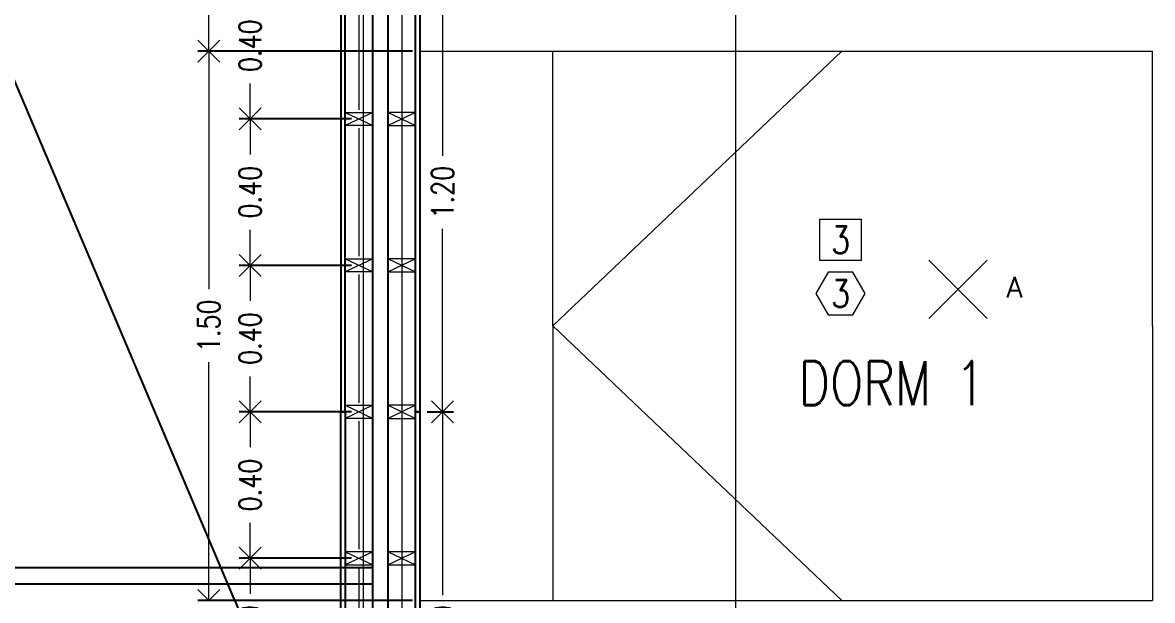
# Model space of a CAD drawing. Header units: inches. Extents: x 10.8 to 60.4, y 12.2 to 79.7.
# Drawn here: x 18.728 to 21.813, y 35.878 to 37.457 of the extents above; entities that cross this region are included whole.
import ezdxf

# ---------------------------------------------------------------- set-up
doc = ezdxf.new("R2010")
doc.units = ezdxf.units.IN
doc.header["$MEASUREMENT"] = 0
doc.layers.get('DEFPOINTS').update_dxf_attribs({"color": 210})
for name, color, linetype, lineweight in [('A-ANNO-DIMS', 3, 'Continuous', 18), ('A-ANNO-SYMB', 3, 'Continuous', 18), ('A-ANNO-TEXT', 3, 'Continuous', 18), ('A-DETL-MCUT', 4, 'Continuous', 25), ('A-ELEV-MBE2', 4, 'Continuous', 25), ('A-FURN', 8, 'Continuous', 18), ('A-WALL-PATT', 8, 'Continuous', 18), ('A-WALL-STUD', 3, 'Continuous', 18)]:
    doc.layers.add(name, color=color, linetype=linetype, lineweight=lineweight)
doc.styles.add('E-ROMANS', font='romans.shx', dxfattribs={"width": 0.8})
doc.dimstyles.new('E-0050_ARW_12', dxfattribs={"dimscale": 0.001, "dimtxt": 60, "dimasz": 60, "dimexe": 30, "dimexo": 20, "dimgap": 30, "dimtad": 0, "dimzin": 0, "dimdsep": 46, "dimtxsty": 'E-ROMANS', "dimblk": 'OPEN90', "dimcen": 30, "dimclrd": 256, "dimclre": 256, "dimclrt": 256, "dimadec": 0, "dimazin": 0, "dimtfac": 1, "dimtmove": 1, "dimatfit": 3, "dimldrblk": 'OPEN90', "dimfxl": 1, "dimtfill": 1, "dimtolj": 1, "dimtzin": 0, "dimlwd": -1, "dimarcsym": 0})

# ---------------------------------------------------------------- blocks, each defined once
blk = doc.blocks.new('centro')
for points in [[(-0.1061, 0.1061), (0.1061, -0.1061)], [(0.1061, 0.1061), (-0.1061, -0.1061)]]:
    blk.add_lwpolyline(points)
blk = doc.blocks.new('_Open90')
at = {"color": 0, "linetype": 'ByBlock', "lineweight": -2}
for p, q in [((0, 0), (-1, 0)), ((-0.5, 0.5), (0, 0)), ((0, 0), (-0.5, -0.5))]:
    blk.add_line(p, q, dxfattribs=at)
blk = doc.blocks.new('*D971')
at = {"layer": 'A-ANNO-DIMS', "lineweight": -2, "transparency": 16777216}
for p, q in [((19.8329, 36.3934), (19.9048, 36.3934)), ((19.8329, 35.1934), (19.9048, 35.1934))]:
    blk.add_line(p, q, dxfattribs=at)
at = {"layer": 'A-ANNO-DIMS', "transparency": 16777216}
for p, q in [((19.8748, 36.3334), (19.8748, 35.8931)), ((19.8748, 35.2534), (19.8748, 35.6937))]:
    blk.add_line(p, q, dxfattribs=at)
at = {"layer": 'DEFPOINTS', "color": 0, "transparency": 16777216}
for p in [(19.8129, 36.3934), (19.8748, 36.3934), (19.8129, 35.1934)]:
    blk.add_point(p, dxfattribs=at)
at = {"layer": 'A-ANNO-DIMS', "transparency": 16777216, "xscale": 0.06, "yscale": 0.06, "zscale": 0.06}
for p, rotation in [((19.8748, 36.3934), 90), ((19.8748, 35.1934), 270)]:
    blk.add_blockref('_Open90', p, dxfattribs=dict(at, rotation=rotation))
at = {"layer": 'A-ANNO-DIMS', "transparency": 16777216, "insert": (19.8748, 35.7934), "char_height": 0.06, "attachment_point": 5, "rotation": 90, "style": 'E-ROMANS', "bg_fill": 3, "box_fill_scale": 1.25, "bg_fill_color": 256, "bg_fill_true_color": 13158600, "bg_fill_transparency": 0}
blk.add_mtext('\\A1;1.20', dxfattribs=at)
blk = doc.blocks.new('*D972')
at = {"layer": 'A-ANNO-DIMS', "lineweight": -2, "transparency": 16777216}
for p, q in [((19.8329, 37.5934), (19.9048, 37.5934)), ((19.8329, 36.3934), (19.9048, 36.3934))]:
    blk.add_line(p, q, dxfattribs=at)
at = {"layer": 'A-ANNO-DIMS', "transparency": 16777216}
for p, q in [((19.8748, 37.5334), (19.8748, 37.0931)), ((19.8748, 36.4534), (19.8748, 36.8937))]:
    blk.add_line(p, q, dxfattribs=at)
at = {"layer": 'DEFPOINTS', "color": 0, "transparency": 16777216}
for p in [(19.8129, 37.5934), (19.8748, 37.5934), (19.8129, 36.3934)]:
    blk.add_point(p, dxfattribs=at)
at = {"layer": 'A-ANNO-DIMS', "transparency": 16777216, "xscale": 0.06, "yscale": 0.06, "zscale": 0.06}
for p, rotation in [((19.8748, 37.5934), 90), ((19.8748, 36.3934), 270)]:
    blk.add_blockref('_Open90', p, dxfattribs=dict(at, rotation=rotation))
at = {"layer": 'A-ANNO-DIMS', "transparency": 16777216, "insert": (19.8748, 36.9934), "char_height": 0.06, "attachment_point": 5, "rotation": 90, "style": 'E-ROMANS', "bg_fill": 3, "box_fill_scale": 1.25, "bg_fill_color": 256, "bg_fill_true_color": 13158600, "bg_fill_transparency": 0}
blk.add_mtext('\\A1;1.20', dxfattribs=at)
blk = doc.blocks.new('*D650')
at = {"layer": 'A-ANNO-DIMS', "lineweight": -2, "transparency": 16777216}
for p, q in [((19.6264, 35.9934), (19.3189, 35.9934)), ((19.6264, 35.5934), (19.3189, 35.5934))]:
    blk.add_line(p, q, dxfattribs=at)
at = {"layer": 'A-ANNO-DIMS', "transparency": 16777216}
for p, q in [((19.3489, 35.9334), (19.3489, 35.8965)), ((19.3489, 35.6534), (19.3489, 35.6903))]:
    blk.add_line(p, q, dxfattribs=at)
at = {"layer": 'DEFPOINTS', "color": 0, "transparency": 16777216}
for p in [(19.3489, 35.9934), (19.6464, 35.9934), (19.6464, 35.5934)]:
    blk.add_point(p, dxfattribs=at)
at = {"layer": 'A-ANNO-DIMS', "transparency": 16777216, "xscale": 0.06, "yscale": 0.06, "zscale": 0.06}
for p, rotation in [((19.3489, 35.9934), 90), ((19.3489, 35.5934), 270)]:
    blk.add_blockref('_Open90', p, dxfattribs=dict(at, rotation=rotation))
at = {"layer": 'A-ANNO-DIMS', "transparency": 16777216, "insert": (19.3489, 35.7934), "char_height": 0.06, "attachment_point": 5, "rotation": 90, "style": 'E-ROMANS', "bg_fill": 3, "box_fill_scale": 1.25, "bg_fill_color": 256, "bg_fill_true_color": 13158600, "bg_fill_transparency": 0}
blk.add_mtext('\\A1;0.40', dxfattribs=at)
blk = doc.blocks.new('*D651')
at = {"layer": 'A-ANNO-DIMS', "lineweight": -2, "transparency": 16777216}
for p, q in [((19.6264, 36.3934), (19.3189, 36.3934)), ((19.6264, 35.9934), (19.3189, 35.9934))]:
    blk.add_line(p, q, dxfattribs=at)
at = {"layer": 'A-ANNO-DIMS', "transparency": 16777216}
for p, q in [((19.3489, 36.3334), (19.3489, 36.2965)), ((19.3489, 36.0534), (19.3489, 36.0903))]:
    blk.add_line(p, q, dxfattribs=at)
at = {"layer": 'DEFPOINTS', "color": 0, "transparency": 16777216}
for p in [(19.3489, 36.3934), (19.6464, 36.3934), (19.6464, 35.9934)]:
    blk.add_point(p, dxfattribs=at)
at = {"layer": 'A-ANNO-DIMS', "transparency": 16777216, "xscale": 0.06, "yscale": 0.06, "zscale": 0.06}
for p, rotation in [((19.3489, 36.3934), 90), ((19.3489, 35.9934), 270)]:
    blk.add_blockref('_Open90', p, dxfattribs=dict(at, rotation=rotation))
at = {"layer": 'A-ANNO-DIMS', "transparency": 16777216, "insert": (19.3489, 36.1934), "char_height": 0.06, "attachment_point": 5, "rotation": 90, "style": 'E-ROMANS', "bg_fill": 3, "box_fill_scale": 1.25, "bg_fill_color": 256, "bg_fill_true_color": 13158600, "bg_fill_transparency": 0}
blk.add_mtext('\\A1;0.40', dxfattribs=at)
blk = doc.blocks.new('*D652')
at = {"layer": 'A-ANNO-DIMS', "lineweight": -2, "transparency": 16777216}
for p, q in [((19.6264, 36.7934), (19.3189, 36.7934)), ((19.6264, 36.3934), (19.3189, 36.3934))]:
    blk.add_line(p, q, dxfattribs=at)
at = {"layer": 'A-ANNO-DIMS', "transparency": 16777216}
for p, q in [((19.3489, 36.7334), (19.3489, 36.6965)), ((19.3489, 36.4534), (19.3489, 36.4903))]:
    blk.add_line(p, q, dxfattribs=at)
at = {"layer": 'DEFPOINTS', "color": 0, "transparency": 16777216}
for p in [(19.3489, 36.7934), (19.6464, 36.7934), (19.6464, 36.3934)]:
    blk.add_point(p, dxfattribs=at)
at = {"layer": 'A-ANNO-DIMS', "transparency": 16777216, "xscale": 0.06, "yscale": 0.06, "zscale": 0.06}
for p, rotation in [((19.3489, 36.7934), 90), ((19.3489, 36.3934), 270)]:
    blk.add_blockref('_Open90', p, dxfattribs=dict(at, rotation=rotation))
at = {"layer": 'A-ANNO-DIMS', "transparency": 16777216, "insert": (19.3489, 36.5934), "char_height": 0.06, "attachment_point": 5, "rotation": 90, "style": 'E-ROMANS', "bg_fill": 3, "box_fill_scale": 1.25, "bg_fill_color": 256, "bg_fill_true_color": 13158600, "bg_fill_transparency": 0}
blk.add_mtext('\\A1;0.40', dxfattribs=at)
blk = doc.blocks.new('*D653')
at = {"layer": 'A-ANNO-DIMS', "lineweight": -2, "transparency": 16777216}
for p, q in [((19.6264, 37.1934), (19.3189, 37.1934)), ((19.6264, 36.7934), (19.3189, 36.7934))]:
    blk.add_line(p, q, dxfattribs=at)
at = {"layer": 'A-ANNO-DIMS', "transparency": 16777216}
for p, q in [((19.3489, 37.1334), (19.3489, 37.0965)), ((19.3489, 36.8534), (19.3489, 36.8903))]:
    blk.add_line(p, q, dxfattribs=at)
at = {"layer": 'DEFPOINTS', "color": 0, "transparency": 16777216}
for p in [(19.3489, 37.1934), (19.6464, 37.1934), (19.6464, 36.7934)]:
    blk.add_point(p, dxfattribs=at)
at = {"layer": 'A-ANNO-DIMS', "transparency": 16777216, "xscale": 0.06, "yscale": 0.06, "zscale": 0.06}
for p, rotation in [((19.3489, 37.1934), 90), ((19.3489, 36.7934), 270)]:
    blk.add_blockref('_Open90', p, dxfattribs=dict(at, rotation=rotation))
at = {"layer": 'A-ANNO-DIMS', "transparency": 16777216, "insert": (19.3489, 36.9934), "char_height": 0.06, "attachment_point": 5, "rotation": 90, "style": 'E-ROMANS', "bg_fill": 3, "box_fill_scale": 1.25, "bg_fill_color": 256, "bg_fill_true_color": 13158600, "bg_fill_transparency": 0}
blk.add_mtext('\\A1;0.40', dxfattribs=at)
blk = doc.blocks.new('*D654')
at = {"layer": 'A-ANNO-DIMS', "lineweight": -2, "transparency": 16777216}
for p, q in [((19.6264, 37.5934), (19.3189, 37.5934)), ((19.6264, 37.1934), (19.3189, 37.1934))]:
    blk.add_line(p, q, dxfattribs=at)
at = {"layer": 'A-ANNO-DIMS', "transparency": 16777216}
for p, q in [((19.3489, 37.5334), (19.3489, 37.4965)), ((19.3489, 37.2534), (19.3489, 37.2903))]:
    blk.add_line(p, q, dxfattribs=at)
at = {"layer": 'DEFPOINTS', "color": 0, "transparency": 16777216}
for p in [(19.3489, 37.5934), (19.6464, 37.5934), (19.6464, 37.1934)]:
    blk.add_point(p, dxfattribs=at)
at = {"layer": 'A-ANNO-DIMS', "transparency": 16777216, "xscale": 0.06, "yscale": 0.06, "zscale": 0.06}
for p, rotation in [((19.3489, 37.5934), 90), ((19.3489, 37.1934), 270)]:
    blk.add_blockref('_Open90', p, dxfattribs=dict(at, rotation=rotation))
at = {"layer": 'A-ANNO-DIMS', "transparency": 16777216, "insert": (19.3489, 37.3934), "char_height": 0.06, "attachment_point": 5, "rotation": 90, "style": 'E-ROMANS', "bg_fill": 3, "box_fill_scale": 1.25, "bg_fill_color": 256, "bg_fill_true_color": 13158600, "bg_fill_transparency": 0}
blk.add_mtext('\\A1;0.40', dxfattribs=at)
blk = doc.blocks.new('*D695')
at = {"layer": 'A-ANNO-DIMS', "lineweight": -2, "transparency": 16777216}
for p, q in [((19.7929, 37.3784), (19.2063, 37.3784)), ((19.7929, 35.8784), (19.2063, 35.8784))]:
    blk.add_line(p, q, dxfattribs=at)
at = {"layer": 'A-ANNO-DIMS', "transparency": 16777216}
for p, q in [((19.2363, 37.3184), (19.2363, 36.7281)), ((19.2363, 35.9384), (19.2363, 36.5287))]:
    blk.add_line(p, q, dxfattribs=at)
at = {"layer": 'DEFPOINTS', "color": 0, "transparency": 16777216}
for p in [(19.2363, 37.3784), (19.8129, 37.3784), (19.8129, 35.8784)]:
    blk.add_point(p, dxfattribs=at)
at = {"layer": 'A-ANNO-DIMS', "transparency": 16777216, "xscale": 0.06, "yscale": 0.06, "zscale": 0.06}
for p, rotation in [((19.2363, 37.3784), 90), ((19.2363, 35.8784), 270)]:
    blk.add_blockref('_Open90', p, dxfattribs=dict(at, rotation=rotation))
at = {"layer": 'A-ANNO-DIMS', "transparency": 16777216, "insert": (19.2363, 36.6284), "char_height": 0.06, "attachment_point": 5, "rotation": 90, "style": 'E-ROMANS', "bg_fill": 3, "box_fill_scale": 1.25, "bg_fill_color": 256, "bg_fill_true_color": 13158600, "bg_fill_transparency": 0}
blk.add_mtext('\\A1;1.50', dxfattribs=at)
blk = doc.blocks.new('*D991')
at = {"layer": 'A-ANNO-DIMS', "lineweight": -2, "transparency": 16777216}
for p, q in [((20.8185, 37.9962), (19.2063, 37.9962)), ((19.7929, 37.3784), (19.2063, 37.3784))]:
    blk.add_line(p, q, dxfattribs=at)
at = {"layer": 'A-ANNO-DIMS', "transparency": 16777216}
for p, q in [((19.2363, 37.9362), (19.2363, 37.7904)), ((19.2363, 37.4384), (19.2363, 37.5842))]:
    blk.add_line(p, q, dxfattribs=at)
at = {"layer": 'DEFPOINTS', "color": 0, "transparency": 16777216}
for p in [(19.2363, 37.9962), (20.8385, 37.9962), (19.8129, 37.3784)]:
    blk.add_point(p, dxfattribs=at)
at = {"layer": 'A-ANNO-DIMS', "transparency": 16777216, "xscale": 0.06, "yscale": 0.06, "zscale": 0.06}
for p, rotation in [((19.2363, 37.9962), 90), ((19.2363, 37.3784), 270)]:
    blk.add_blockref('_Open90', p, dxfattribs=dict(at, rotation=rotation))
at = {"layer": 'A-ANNO-DIMS', "transparency": 16777216, "insert": (19.2363, 37.6873), "char_height": 0.06, "attachment_point": 5, "rotation": 90, "style": 'E-ROMANS', "bg_fill": 3, "box_fill_scale": 1.25, "bg_fill_color": 256, "bg_fill_true_color": 13158600, "bg_fill_transparency": 0}
blk.add_mtext('\\A1;0.62', dxfattribs=at)

msp = doc.modelspace()

# ---------------------------------------------------------------- linework, layer by layer
at = {"layer": 'A-ANNO-TEXT'}
for points in [[(20.9052, 36.9193), (21.0177, 36.9193), (21.0177, 36.8068), (20.9052, 36.8068)], [(20.9952, 36.6581), (21.0288, 36.7165), (20.9952, 36.7748), (20.9278, 36.7748), (20.8942, 36.7165), (20.9278, 36.6581)]]:
    msp.add_lwpolyline(points, close=True, dxfattribs=at)
at = {"layer": 'A-DETL-MCUT'}
for points in [[(19.8009, 36.3934), (19.8009, 37.5934), (19.8129, 37.5934), (19.8129, 36.3934)], [(19.8009, 35.1934), (19.8009, 36.3934), (19.8129, 36.3934), (19.8129, 35.1934)]]:
    msp.add_lwpolyline(points, close=True, dxfattribs=at)
at = {"layer": 'A-ELEV-MBE2'}
msp.add_line((19.7259, 34.9414), (19.7259, 42.3454), dxfattribs=at)
at = {"layer": 'A-FURN'}
for p, q in [((21.8129, 36.6284), (21.8129, 37.3784)), ((20.1761, 36.6284), (20.1761, 35.8784)), ((20.1761, 36.6284), (20.9647, 35.8784)), ((21.8129, 36.6284), (21.8129, 35.8784))]:
    msp.add_line(p, q, dxfattribs=at)

# ---------------------------------------------------------------- block references
at = {"layer": 'A-ANNO-SYMB', "xscale": 0.75, "yscale": 0.75, "zscale": 0.75}
msp.add_blockref('centro', (21.2818, 36.7283), dxfattribs=at)

# ---------------------------------------------------------------- texts
at = {"layer": 'A-ANNO-SYMB', "style": 'E-ROMANS'}
msp.add_text('A', height=0.0569, dxfattribs=at).set_placement((21.4141, 36.7057))
at = {"layer": 'A-ANNO-TEXT', "char_height": 0.075, "attachment_point": 5, "rotation": 0.0005, "style": 'E-ROMANS'}
for insert in [(20.9615, 36.8631), (20.9615, 36.7165)]:
    msp.add_mtext('\\pi-0.45,l0.45,t0.45;3', dxfattribs=dict(at, insert=insert))
at = {"layer": 'A-ANNO-TEXT', "insert": (21.1015, 36.4721), "char_height": 0.12, "attachment_point": 5, "style": 'E-ROMANS'}
msp.add_mtext('\\pi-0.36,l0.36,t0.36;DORM 1', dxfattribs=at)

# ---------------------------------------------------------------- dimensions: what is measured, and where the dimension line sits
at = {"layer": 'A-ANNO-DIMS'}
dim = msp.add_linear_dim(base=(19.3489, 35.9934), p1=(19.6464, 35.5934), p2=(19.6464, 35.9934), angle=90, dimstyle='E-0050_ARW_12', dxfattribs=at)
dim.commit()
dim.dimension.update_dxf_attribs({"geometry": '*D650', "text_midpoint": (19.3489, 35.7934)})

# ---------------------------------------------------------------- next in the draw order: dimensions: what is measured, and where the dimension line sits
for base, p1, p2, picture, middle in [((19.3489, 36.3934), (19.6464, 35.9934), (19.6464, 36.3934), '*D651', (19.3489, 36.1934)), ((19.8748, 36.3934), (19.8129, 35.1934), (19.8129, 36.3934), '*D971', (19.8748, 35.7934))]:
    dim = msp.add_linear_dim(base=base, p1=p1, p2=p2, angle=90, dimstyle='E-0050_ARW_12', dxfattribs=at)
    dim.commit()
    dim.dimension.update_dxf_attribs({"geometry": picture, "text_midpoint": middle})

# ---------------------------------------------------------------- next in the draw order: dimensions: what is measured, and where the dimension line sits
for base, p1, p2, picture, middle in [((19.8748, 37.5934), (19.8129, 36.3934), (19.8129, 37.5934), '*D972', (19.8748, 36.9934)), ((19.3489, 36.7934), (19.6464, 36.3934), (19.6464, 36.7934), '*D652', (19.3489, 36.5934))]:
    dim = msp.add_linear_dim(base=base, p1=p1, p2=p2, angle=90, dimstyle='E-0050_ARW_12', dxfattribs=at)
    dim.commit()
    dim.dimension.update_dxf_attribs({"geometry": picture, "text_midpoint": middle})

# ---------------------------------------------------------------- next in the draw order: dimensions: what is measured, and where the dimension line sits
dim = msp.add_linear_dim(base=(19.3489, 37.1934), p1=(19.6464, 36.7934), p2=(19.6464, 37.1934), angle=90, dimstyle='E-0050_ARW_12', dxfattribs=at)
dim.commit()
dim.dimension.update_dxf_attribs({"geometry": '*D653', "text_midpoint": (19.3489, 36.9934)})

# ---------------------------------------------------------------- next in the draw order: dimensions: what is measured, and where the dimension line sits
dim = msp.add_linear_dim(base=(19.3489, 37.5934), p1=(19.6464, 37.1934), p2=(19.6464, 37.5934), angle=90, dimstyle='E-0050_ARW_12', dxfattribs=at)
dim.commit()
dim.dimension.update_dxf_attribs({"geometry": '*D654', "text_midpoint": (19.3489, 37.3934)})

# ---------------------------------------------------------------- next in the draw order: dimensions: what is measured, and where the dimension line sits
dim = msp.add_linear_dim(base=(19.2363, 37.3784), p1=(19.8129, 35.8784), p2=(19.8129, 37.3784), angle=90, dimstyle='E-0050_ARW_12', dxfattribs=at)
dim.commit()
dim.dimension.update_dxf_attribs({"geometry": '*D695', "text_midpoint": (19.2363, 36.6284)})

# ---------------------------------------------------------------- next in the draw order: linework, layer by layer
at = {"layer": 'A-DETL-MCUT'}
msp.add_lwpolyline([(19.5969, 35.1934), (19.5969, 36.3934), (19.6089, 36.3934), (19.6089, 35.1934)], close=True, dxfattribs=at)
at = {"layer": 'A-ELEV-MBE2'}
for p, q in [((16.5339, 35.9684), (19.6839, 35.9684)), ((16.5339, 35.9234), (19.6839, 35.9234))]:
    msp.add_line(p, q, dxfattribs=at)
at = {"layer": 'A-FURN'}
for p, q in [((19.8129, 36.6284), (19.8129, 35.8784)), ((19.8129, 35.8784), (21.8129, 35.8784))]:
    msp.add_line(p, q, dxfattribs=at)
at = {"layer": 'A-WALL-PATT', "ltscale": 0.1}
for p, q in [((19.6464, 37.1684), (19.6464, 36.8184)), ((19.7634, 37.1684), (19.7634, 36.8184)), ((19.6464, 36.7684), (19.6464, 36.4184)), ((19.7634, 36.7684), (19.7634, 36.4184)), ((19.6464, 36.3684), (19.6464, 36.0184)), ((19.7634, 36.3684), (19.7634, 36.0184)), ((19.6464, 35.9684), (19.6464, 35.6184)), ((19.7634, 35.9684), (19.7634, 35.6184))]:
    msp.add_line(p, q, dxfattribs=at)
at = {"layer": 'A-WALL-STUD'}
for p, q in [((19.6089, 37.2114), (19.6839, 37.1754)), ((19.6839, 37.2114), (19.6089, 37.1754)), ((19.8009, 37.2114), (19.7259, 37.1754)), ((19.7259, 37.2114), (19.8009, 37.1754)), ((19.6089, 36.8114), (19.6839, 36.7754)), ((19.6839, 36.8114), (19.6089, 36.7754)), ((19.8009, 36.8114), (19.7259, 36.7754)), ((19.7259, 36.8114), (19.8009, 36.7754)), ((19.6089, 36.4114), (19.6839, 36.3754)), ((19.6839, 36.4114), (19.6089, 36.3754)), ((19.8009, 36.4114), (19.7259, 36.3754)), ((19.7259, 36.4114), (19.8009, 36.3754)), ((19.6839, 36.0114), (19.6089, 35.9754)), ((19.6089, 36.0114), (19.6839, 35.9754)), ((19.8009, 36.0114), (19.7259, 35.9754)), ((19.7259, 36.0114), (19.8009, 35.9754))]:
    msp.add_line(p, q, dxfattribs=at)
for points in [[(19.6089, 37.2114), (19.6839, 37.2114), (19.6839, 37.1754), (19.6089, 37.1754)], [(19.8009, 37.2114), (19.7259, 37.2114), (19.7259, 37.1754), (19.8009, 37.1754)], [(19.6089, 36.8114), (19.6839, 36.8114), (19.6839, 36.7754), (19.6089, 36.7754)], [(19.8009, 36.8114), (19.7259, 36.8114), (19.7259, 36.7754), (19.8009, 36.7754)], [(19.6089, 36.4114), (19.6839, 36.4114), (19.6839, 36.3754), (19.6089, 36.3754)], [(19.8009, 36.4114), (19.7259, 36.4114), (19.7259, 36.3754), (19.8009, 36.3754)], [(19.6839, 36.0114), (19.6089, 36.0114), (19.6089, 35.9754), (19.6839, 35.9754)], [(19.8009, 36.0114), (19.7259, 36.0114), (19.7259, 35.9754), (19.8009, 35.9754)]]:
    msp.add_lwpolyline(points, close=True, dxfattribs=at)

# ---------------------------------------------------------------- next in the draw order: dimensions: what is measured, and where the dimension line sits
at = {"layer": 'A-ANNO-DIMS'}
dim = msp.add_linear_dim(base=(19.2363, 37.9962), p1=(19.8129, 37.3784), p2=(20.8385, 37.9962), angle=90, dimstyle='E-0050_ARW_12', dxfattribs=at)
dim.commit()
dim.dimension.update_dxf_attribs({"geometry": '*D991', "text_midpoint": (19.2363, 37.6873)})

# ---------------------------------------------------------------- next in the draw order: linework, layer by layer
at = {"layer": 'A-ANNO-SYMB'}
for p, q in [((19.7634, 44.6809), (19.7634, 33.5262)), ((19.6584, 33.8778), (19.6584, 44.2823))]:
    msp.add_line(p, q, dxfattribs=at)
msp.add_lwpolyline([(20.675, 34.4238), (20.675, 42.7678)], dxfattribs=at)
at = {"layer": 'A-DETL-MCUT'}
msp.add_lwpolyline([(19.6089, 36.3934), (19.6089, 37.5934), (19.5969, 37.5934), (19.5969, 36.3934)], close=True, dxfattribs=at)
at = {"layer": 'A-ELEV-MBE2'}
msp.add_line((19.6839, 34.9414), (19.6839, 42.3454), dxfattribs=at)
at = {"layer": 'A-ELEV-MBE2', "ltscale": 7}
msp.add_line((16.6299, 42.1924), (19.5969, 35.1934), dxfattribs=at)
at = {"layer": 'A-FURN'}
for p, q in [((19.8129, 36.6284), (19.8129, 37.3784)), ((19.8129, 37.3784), (21.8129, 37.3784)), ((20.1761, 36.6284), (20.1761, 37.3784)), ((20.1761, 36.6284), (20.9647, 37.3784))]:
    msp.add_line(p, q, dxfattribs=at)
at = {"layer": 'A-WALL-PATT', "ltscale": 0.1}
for p, q in [((19.6464, 37.5684), (19.6464, 37.2184)), ((19.7634, 37.5684), (19.7634, 37.2184))]:
    msp.add_line(p, q, dxfattribs=at)

doc.saveas('drawing.dxf')
